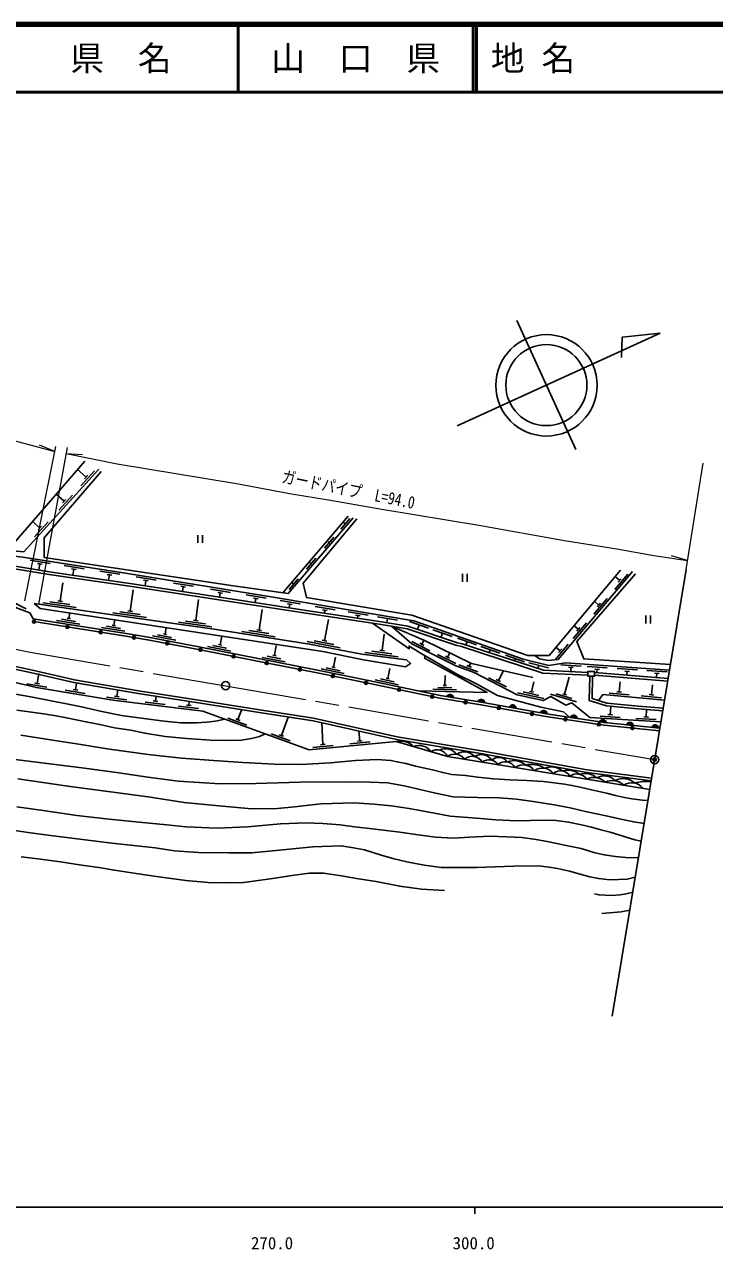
# Model space of a CAD drawing. Units: millimetres at full size, sheet at 1:1000; details may follow other scales. Extents: x 40000 to 680000, y 20000 to 380000.
# Drawn here: x 301354 to 403491, y 198715 to 380000 of the extents above; entities that cross this region are included whole.
import ezdxf
from ezdxf.enums import TextEntityAlignment as Align

# ---------------------------------------------------------------- set-up
doc = ezdxf.new("R2010")
doc.units = ezdxf.units.MM
doc.header["$LTSCALE"] = 1000
doc.header["$PDMODE"] = 32
doc.header["$PDSIZE"] = 500
doc.linetypes.add('CHAIN', pattern=[18.5, 12, -1.5, 3.5, -1.5])
for name, color, linetype, lineweight in [('M-BGD', 7, 'Continuous', 25), ('M-BMK', 2, 'CHAIN', 13), ('M-BMK-OTRS', 5, 'Continuous', 25), ('M-BMK-SRVR', 3, 'Continuous', 25), ('M-STR-HTXT', 7, 'Continuous', 13), ('M-TTL', 2, 'Continuous', 140), ('M-TTL-BAND', 7, 'Continuous', 25), ('M-TTL-LINE', 7, 'Continuous', 50)]:
    doc.layers.add(name, color=color, linetype=linetype, lineweight=lineweight)
doc.layers.add('M-OTRS', color=6, linetype='Continuous')
doc.layers.add('M-TTL-TXT', color=7, linetype='Continuous')
doc.styles.add('ＭＳ ゴシック', font='')
doc.styles.get('ＭＳ ゴシック').set_extended_font_data('MS Gothic')

msp = doc.modelspace()

# ---------------------------------------------------------------- hatches: boundary and pattern name
at = {"layer": 'M-BGD'}
for points in [[(363868, 280532, -0.82183), (364847, 280377)], [(368480, 279806, -0.82183), (369458, 279652)], [(373143, 278984, -0.82183), (374118, 278809)], [(377729, 278165, -0.82183), (378705, 277991)], [(382178, 277463, -0.82183), (383157, 277314)], [(386491, 276805, -0.82183), (387470, 276655)], [(390461, 276372, -0.82183), (391446, 276274)], [(394232, 275998, -0.82183), (395217, 275900)]]:
    msp.add_hatch(color=256, dxfattribs=at).paths.add_polyline_path(points)

# ---------------------------------------------------------------- linework, layer by layer
for p, q in [((310479, 313032), (309209, 314131)), ((309693, 311720), (311709, 313942)), ((310244, 312773), (310714, 313292)), ((307235, 309457), (306051, 310481)), ((306450, 308144), (308465, 310366)), ((307000, 309198), (307471, 309716)), ((303635, 305488), (302569, 306456)), ((302849, 304176), (304865, 306398)), ((339580, 295896), (349267, 307217)), ((348167, 305302), (349533, 306897)), ((303400, 305229), (303870, 305747)), ((348850, 306100), (348539, 306366)), ((327027, 304452), (327027, 303279)), ((327727, 304452), (327727, 303279)), ((345775, 302512), (347142, 304107)), ((346459, 303309), (346150, 303574)), ((343114, 299406), (344480, 301001)), ((305143, 300248), (302178, 300710)), ((303960, 300129), (303268, 300237)), ((303614, 300183), (303472, 299271)), ((310186, 299460), (307222, 299923)), ((309004, 299341), (308312, 299449)), ((308658, 299395), (308520, 298508)), ((343797, 300204), (343490, 300466)), ((306638, 294659), (307036, 297397)), ((315460, 298637), (312495, 299100)), ((314277, 298518), (313585, 298626)), ((313931, 298572), (313802, 297746)), ((320850, 297762), (317889, 298247)), ((319666, 297652), (318975, 297765)), ((319321, 297709), (319196, 296948)), ((326368, 296858), (323408, 297343)), ((340517, 296377), (341884, 297972)), ((341201, 297174), (340896, 297435)), ((366179, 298706), (366179, 297533)), ((366879, 298706), (366879, 297533)), ((388726, 296382), (390668, 298668)), ((389468, 297719), (388772, 298311)), ((389241, 297453), (389695, 297986)), ((297135, 295772), (301601, 293523)), ((317008, 293174), (317456, 296359)), ((325185, 296748), (324494, 296861)), ((324840, 296804), (324730, 296094)), ((331831, 295963), (328870, 296448)), ((330647, 295853), (329956, 295966)), ((330302, 295909), (330200, 295249)), ((337141, 295093), (334180, 295578)), ((304078, 294425), (309026, 293705)), ((305110, 294578), (308079, 294146)), ((306292, 294709), (306984, 294608)), ((326709, 291810), (327120, 294924)), ((335957, 294982), (335266, 295096)), ((335612, 295039), (335512, 294429)), ((342165, 294257), (339206, 294752)), ((340982, 294151), (340291, 294266)), ((340636, 294209), (340554, 293664)), ((347349, 293389), (344390, 293885)), ((385645, 292756), (387588, 295042)), ((386388, 294093), (385712, 294659)), ((386161, 293826), (386615, 294360)), ((306832, 291996), (308906, 291667)), ((307674, 292166), (308158, 292090)), ((307916, 292128), (308043, 292931)), ((314449, 292928), (319401, 292232)), ((314593, 291071), (314726, 291911)), ((315481, 293086), (318452, 292668)), ((316662, 293223), (317355, 293126)), ((336080, 290386), (336557, 293431)), ((346165, 293283), (345475, 293399)), ((345746, 288802), (346344, 291944)), ((345820, 293341), (345751, 292880)), ((352227, 292573), (349269, 293068)), ((351044, 292467), (350353, 292582)), ((350699, 292525), (350635, 292146)), ((356577, 291845), (353618, 292340)), ((355097, 292093), (354998, 291501)), ((393323, 292552), (393323, 291378)), ((394023, 292552), (394023, 291378)), ((306093, 291809), (309550, 291262)), ((312771, 290752), (316228, 290204)), ((313509, 290939), (315583, 290610)), ((314351, 291109), (314835, 291032)), ((322153, 289792), (322335, 290750)), ((324150, 291564), (329101, 290867)), ((325182, 291722), (328153, 291304)), ((326362, 291858), (327056, 291761)), ((333517, 290181), (338456, 289406)), ((334551, 290322), (337515, 289857)), ((335734, 290440), (336425, 290332)), ((361166, 290667), (358334, 291659)), ((359750, 291163), (359552, 290597)), ((364643, 289449), (361811, 290441)), ((382590, 289159), (384533, 291446)), ((383333, 290497), (382686, 291046)), ((383106, 290230), (383559, 290763)), ((320322, 289529), (323761, 288877)), ((321066, 289694), (323129, 289302)), ((321913, 289838), (322394, 289747)), ((330059, 288259), (330539, 288162)), ((330299, 288210), (330558, 289495)), ((343178, 288679), (348090, 287745)), ((344217, 288787), (347164, 288227)), ((345403, 288867), (346090, 288736)), ((354280, 287343), (354601, 289770)), ((358687, 288671), (361371, 287329)), ((359850, 288425), (360476, 288112)), ((360163, 288268), (360474, 288876)), ((363227, 289945), (363029, 289379)), ((368272, 288178), (365440, 289169)), ((366856, 288674), (366679, 288170)), ((379902, 285994), (381844, 288281)), ((328465, 287969), (331895, 287276)), ((329210, 288124), (331269, 287709)), ((337255, 286509), (339316, 286107)), ((338102, 286649), (338583, 286556)), ((338343, 286602), (338629, 288075)), ((351723, 287077), (356680, 286421)), ((352754, 287243), (355728, 286849)), ((353933, 287389), (354627, 287298)), ((362498, 286766), (365181, 285425)), ((363661, 286520), (364287, 286207)), ((363974, 286364), (364297, 287011)), ((371718, 286970), (368887, 287962)), ((370302, 287466), (370152, 287037)), ((375383, 285686), (372552, 286678)), ((380644, 287332), (380019, 287863)), ((380418, 287065), (380871, 287598)), ((336510, 286348), (339946, 285679)), ((345254, 284640), (348684, 283942)), ((346000, 284794), (348058, 284375)), ((346849, 284928), (347329, 284830)), ((347089, 284879), (347388, 286349)), ((355115, 283231), (355422, 284699)), ((365661, 285228), (368479, 284200)), ((366844, 285116), (367501, 284876)), ((367173, 284996), (367362, 285515)), ((373967, 286182), (373844, 285832)), ((378919, 284818), (376011, 285557)), ((377465, 285188), (377339, 284691)), ((383751, 285052), (380758, 285255)), ((382583, 284831), (381885, 284878)), ((382234, 284854), (382203, 284229)), ((387618, 284789), (384625, 284993)), ((392088, 284486), (389094, 284689)), ((303227, 282474), (303472, 283954)), ((353280, 283001), (356706, 282285)), ((354026, 283152), (356082, 282722)), ((354875, 283281), (355355, 283181)), ((363584, 282180), (363620, 283679)), ((370035, 283334), (372702, 281959)), ((371195, 283073), (371817, 282752)), ((371506, 282913), (372193, 284246)), ((381294, 280886), (382001, 283432)), ((385744, 284106), (396626, 283240)), ((385744, 283704), (396560, 282844)), ((386451, 284568), (385752, 284615)), ((386101, 284592), (386067, 284080)), ((390920, 284264), (390221, 284312)), ((390571, 284288), (390526, 283725)), ((396469, 284188), (393476, 284391)), ((395301, 283966), (394603, 284014)), ((394952, 283990), (394910, 283376)), ((301699, 282422), (304659, 281934)), ((302882, 282531), (303573, 282417)), ((307360, 281488), (310320, 280999)), ((308544, 281596), (309234, 281482)), ((308889, 281539), (309055, 282548)), ((315040, 280546), (315159, 281515)), ((361820, 281622), (365319, 281538)), ((362527, 281905), (364627, 281855)), ((363339, 282186), (363829, 282174)), ((374320, 281103), (378224, 280233)), ((375166, 281222), (377508, 280700)), ((376129, 281315), (376676, 281193)), ((376402, 281254), (376729, 282718)), ((387878, 281070), (390866, 280800)), ((389051, 281265), (389748, 281202)), ((389399, 281234), (389535, 282728)), ((394168, 280802), (394303, 282296)), ((313514, 280431), (316492, 280065)), ((314692, 280588), (315387, 280503)), ((319207, 279731), (322184, 279365)), ((320385, 279889), (321079, 279803)), ((320732, 279846), (320824, 280595)), ((325316, 279282), (326011, 279197)), ((325664, 279240), (325737, 279836)), ((363868, 280532), (364847, 280377)), ((368480, 279806), (369458, 279652)), ((379206, 280881), (383039, 279740)), ((380058, 280940), (382358, 280256)), ((381025, 280966), (381562, 280806)), ((392647, 280638), (395635, 280368)), ((393819, 280833), (394516, 280770)), ((324138, 279125), (327116, 278759)), ((332946, 277127), (333459, 278536)), ((339387, 274783), (340401, 277516)), ((373143, 278984), (374118, 278809)), ((377729, 278165), (378705, 277991)), ((382178, 277463), (383157, 277314)), ((386546, 277635), (389540, 277457)), ((387711, 277866), (388410, 277825)), ((388061, 277846), (388135, 279100)), ((393017, 277551), (393716, 277510)), ((393367, 277531), (393432, 278635)), ((331434, 277358), (334253, 276332)), ((332617, 277247), (333275, 277007)), ((345500, 273442), (345387, 276642)), ((386491, 276805), (387470, 276655)), ((390461, 276372), (391446, 276274)), ((391851, 277320), (394846, 277142)), ((394232, 275998), (395217, 275900)), ((337875, 275014), (340694, 273988)), ((339058, 274902), (339716, 274663)), ((349511, 273533), (352497, 273825)), ((350626, 273943), (351323, 274012)), ((350975, 273978), (350832, 275434)), ((344036, 272998), (347022, 273290)), ((345151, 273408), (345848, 273476))]:
    msp.add_line(p, q, dxfattribs=at)
for points in [[(227020, 332911), (217550, 321101), (227039, 317365), (230936, 317288), (233466, 317043), (238181, 316309), (243469, 315187), (254575, 312241), (257789, 311013), (273661, 306665), (281185, 304810), (292927, 302375), (295495, 301801), (301084, 301185), (316620, 298759), (338737, 295135), (359000, 291743), (375147, 286087), (378953, 285119), (381437, 285510), (396828, 284464)], [(384744, 283705), (378081, 284028), (365913, 287999), (365339, 288086), (358019, 290580), (353863, 291257), (342359, 292986), (335323, 294053), (317248, 296844), (305290, 298570), (299558, 299503), (296045, 300780), (290266, 301728), (281737, 303444), (273010, 305207), (269686, 306154), (261329, 308381), (255544, 310063), (252966, 311361), (244954, 313222), (234302, 315727), (226172, 316465), (194373, 327806)], [(267000, 325837), (257318, 314461), (257446, 311943), (274427, 306932), (285212, 304639), (297348, 302297), (301262, 301979), (312337, 314187)], [(384744, 284105), (378154, 284425), (366005, 288390), (365435, 288476), (358116, 290970), (353924, 291652), (342419, 293381), (335384, 294448), (317307, 297240), (305351, 298965), (299660, 299892), (296147, 301169), (290338, 302122), (281816, 303836), (273105, 305596), (269792, 306540), (261437, 308766), (255691, 310437), (253104, 311740), (245045, 313611), (234366, 316123), (226258, 316859), (215574, 320669)], [(302640, 292052), (302121, 292913), (298719, 294236), (293347, 298948), (283587, 301252), (278910, 302719), (268021, 305115), (264986, 305990), (261785, 306985), (255966, 308858), (249855, 310600), (244850, 312083), (238541, 313874), (235059, 314543), (233294, 314763), (227826, 314979), (216075, 318892), (215633, 314681), (210399, 312210), (200343, 308969), (198298, 306329)], [(295949, 302566), (299530, 302943), (310296, 315389)], [(312719, 313853), (304277, 304026), (304277, 301140), (332292, 296943), (340400, 295779), (349992, 306971)], [(389573, 299268), (378993, 286638), (375838, 286638), (358683, 292600), (343086, 295223), (342615, 297333), (350552, 306864)], [(376897, 286638), (377587, 286122), (378868, 285875), (380344, 286051), (391370, 299031)], [(396962, 285270), (384148, 286117), (383106, 288710), (391820, 298696)], [(395409, 275881), (387219, 276694), (378604, 278009), (368969, 279729), (362912, 280682), (352288, 282902), (344495, 284488), (335922, 286157), (327170, 287924), (319649, 289352), (316400, 289873), (302640, 292052)], [(271594, 291414), (276137, 289369), (283905, 286850), (296162, 283527), (303130, 281882), (314453, 280013), (327755, 278378), (343507, 272645), (356363, 273901)], [(395344, 275485), (387169, 276297), (378539, 277614), (368903, 279334), (362840, 280288), (352207, 282510), (344417, 284096), (335844, 285764), (327094, 287532), (319580, 288958), (316337, 289478), (302749, 291630)], [(382020, 277487), (381130, 278282), (377759, 278965), (371374, 280723), (368273, 282442), (365448, 283788), (360639, 286583), (358281, 288023), (358281, 287589), (352860, 291408)], [(395561, 276799), (385017, 277425), (382378, 279621), (381486, 279294), (379275, 280557), (378124, 279948), (374289, 280803), (367933, 284080), (365225, 285067), (358694, 288332), (355689, 290960)], [(355689, 290960), (360474, 288876), (367500, 285448), (376591, 283373)], [(360639, 286583), (360571, 286246), (369834, 281131), (359599, 281374)], [(295085, 285644), (302429, 284073), (308665, 282614), (318178, 281003), (327399, 279580), (335771, 278251), (344062, 276935), (356425, 274194), (369159, 272073), (384571, 269321), (394120, 268084)], [(295171, 286035), (302517, 284463), (308744, 283007), (318242, 281398), (327460, 279975), (335833, 278646), (344136, 277329), (356501, 274587), (369227, 272467), (384632, 269716), (394185, 268479)], [(385044, 283555), (384961, 279944), (387479, 279159), (392215, 278731), (395833, 278446)], [(385444, 283555), (385368, 280236), (387558, 279554), (392248, 279129), (395899, 278842)], [(299787, 280961), (302552, 280435), (305054, 279941), (307830, 279426), (309804, 279042), (312820, 278325), (315727, 277755), (318997, 277305), (322014, 276911), (324483, 276658), (326883, 276659), (328310, 276746), (329604, 276878), (331031, 277186)], [(386311, 279942), (386968, 280851), (396094, 280025)], [(336966, 275025), (336132, 274630), (334969, 274334), (333466, 274092), (331853, 274026), (328869, 274081), (325374, 274355), (322170, 274651), (319164, 275123), (317080, 275550), (314692, 275935), (312487, 276385), (310687, 276757), (309009, 277097), (307549, 277372), (306057, 277679), (304510, 277931), (302023, 278280), (300237, 278534)], [(300808, 274847), (305191, 274125), (309706, 273436), (313596, 272829), (319667, 271988), (324608, 271413), (329319, 271102), (333653, 270790), (338361, 270559), (342301, 270476), (346651, 270723), (350346, 271099), (353549, 271248), (355586, 271100), (356535, 270900), (357801, 270615), (359215, 270267), (360365, 270014), (361731, 269683), (363261, 269283), (364591, 269030), (366627, 268871), (368431, 268618), (370770, 268386), (373186, 268227), (375708, 268111), (378166, 267985), (381307, 267594), (382372, 267393), (383607, 267130), (385306, 266760), (387490, 266223), (388851, 265896), (390153, 265609), (391229, 265430), (392854, 265187), (393640, 265186)], [(356363, 273901), (363961, 271690), (381826, 268779), (393904, 266782)], [(393076, 261777), (391537, 261991), (389620, 262376), (387432, 262886), (384601, 263486), (382121, 264066), (379751, 264522), (376987, 264942), (374180, 265337), (371600, 265534), (368392, 265608), (364805, 265708), (362213, 266226), (359659, 266818), (357573, 267336), (355105, 267756), (352550, 267867), (348887, 267944), (342173, 267870), (335608, 267673), (330342, 267620), (324090, 268040), (319628, 268633), (315311, 269272), (310218, 269929), (302325, 270916), (296017, 271707)], [(300386, 268356), (307790, 267290), (314097, 266438), (319673, 265707), (324975, 264884), (330673, 264336), (334995, 263941), (338797, 263966), (341331, 264222), (345223, 264644), (350083, 264799), (353079, 264633), (355639, 264351), (358289, 263967), (362035, 263310), (364339, 262862), (368884, 262504), (371133, 262325), (374218, 262171), (378289, 262261), (380042, 262209), (381886, 261966), (383793, 261557), (385265, 261211), (386673, 260815), (388056, 260482), (390267, 259762), (391675, 259340), (392638, 259128)], [(392234, 256683), (390344, 256742), (388833, 256896), (387156, 257101), (385620, 257484), (383751, 258035), (381540, 258508), (378967, 259033), (377072, 259391), (374986, 259698), (372720, 259801), (370275, 259865), (367250, 259740), (364869, 259586), (362191, 259720), (359646, 260079), (356895, 260458), (352864, 260972), (350226, 261280), (348081, 261536), (345536, 261762), (343063, 261854), (339236, 261692), (334361, 261282), (329887, 261087), (325219, 261261), (322428, 261558), (318333, 261948), (313894, 262384), (309094, 262946), (304475, 263608), (300237, 264231)], [(299250, 260833), (302253, 260361), (305606, 259950), (310336, 259355), (314270, 258847), (317986, 258472), (320673, 258157), (323565, 257731), (327124, 257453), (331578, 257404), (335016, 257429), (339101, 257797), (344045, 258319), (348206, 258457), (350064, 258181), (351701, 257855), (353980, 257106), (355859, 256590), (357963, 256103), (360534, 255577), (363046, 255246), (368266, 255266), (373798, 255461), (377454, 255517), (379006, 255309), (380230, 255078), (382037, 254707), (383593, 254265), (385018, 253844), (386303, 253613), (388019, 253443), (390563, 253542), (391165, 253673), (391760, 253816)], [(363520, 251828), (360109, 252052), (356908, 252483), (353408, 253153), (350802, 253555), (348286, 254002), (345623, 254422), (343493, 254407), (340962, 254049), (338043, 253603), (335259, 253201), (333791, 253036), (331378, 252991), (328519, 253036), (325243, 253304), (321247, 253870), (317896, 254361), (314665, 254838), (312379, 255227), (309490, 255643), (306661, 256090), (303742, 256477), (300883, 256849)], [(391394, 251605), (390426, 251351), (389544, 251213), (388194, 251125), (386399, 251191), (385721, 251351)], [(390954, 248945), (389695, 248708), (386801, 248435)]]:
    msp.add_lwpolyline(points, dxfattribs=at)
for points in [[(302782, 294310), (303680, 293596), (345500, 287215), (351534, 285983), (357771, 284964), (358506, 285424), (357901, 285957), (351295, 286830), (343557, 288302), (329437, 290517), (311970, 292974)], [(384744, 283555), (385744, 283555), (385744, 284255), (384744, 284255)]]:
    msp.add_lwpolyline(points, close=True, dxfattribs=at)
for centre in [(302749, 291630), (307688, 290848), (312626, 290066), (317565, 289281), (322487, 288406), (327398, 287470), (332299, 286480), (337202, 285500), (342110, 284545), (347014, 283567), (351913, 282570), (356808, 281549), (361702, 280526), (366631, 279692), (371561, 278860), (376483, 277981), (381417, 277175), (386360, 276420), (391330, 275884)]:
    msp.add_circle(centre, 225, dxfattribs=at)
for centre, radius, start, end in [((364342, 280358), 505, 2.22627, 159.88446), ((368954, 279632), 505, 2.22627, 159.88446), ((373613, 278800), 505, 1.0489, 158.70709), ((378200, 277981), 505, 1.0489, 158.70709), ((382653, 277292), 505, 2.49262, 160.15081), ((386966, 276633), 505, 2.49262, 160.15081), ((390944, 276226), 505, 5.50276, 163.16095), ((394715, 275851), 505, 5.50276, 163.16095), ((357093, 271440), 2513, 43.00449, 104.54614), ((359751, 271115), 2198, 35.61529, 111.93534), ((362442, 270987), 1674, 24.84502, 122.70561), ((363627, 270538), 2269, 40.34307, 112.68053), ((365018, 270267), 1773, 34.89623, 126.59445), ((366487, 270382), 1980, 40.48432, 124.82345), ((368984, 270082), 1869, 34.18332, 122.00549), ((367623, 269933), 1773, 30.97958, 130.5111), ((370113, 269650), 1540, 32.4468, 129.04386), ((371566, 269982), 1548, 35.595, 132.01468), ((372528, 269259), 1651, 28.97746, 132.51322), ((373796, 268373), 2691, 48.98357, 111.1653), ((375170, 268372), 2069, 36.09741, 125.39327), ((376405, 266998), 3509, 57.30934, 103.90328), ((379283, 267332), 2797, 52.04084, 110.55353), ((378015, 267973), 1999, 35.56321, 125.92747), ((380708, 268027), 1539, 27.53438, 133.92872), ((381772, 266691), 2949, 52.74625, 105.11285), ((383131, 267321), 1769, 34.48186, 126.737), ((384340, 266443), 2711, 50.31159, 106.78881), ((385635, 266234), 2336, 44.61984, 116.59901), ((387140, 266643), 2168, 41.67941, 119.57198), ((389995, 265853), 2551, 47.43915, 118.98099), ((388354, 265716), 2403, 45.13707, 116.08179), ((391238, 265690), 2099, 36.72069, 124.49817), ((393682, 260401), 7589, 86.83005, 104.97887)]:
    msp.add_arc(centre, radius, start, end, dxfattribs=at)
at = {"layer": 'M-BMK'}
msp.add_lwpolyline([(133903, 291216), (170217, 297509), (209098, 304392), (215377, 305566), (221191, 306062), (225127, 305927), (228993, 305646), (232947, 304889), (238109, 303524), (268230, 295774), (295644, 288448), (302176, 287090), (331122, 282153), (394636, 271208)], dxfattribs=at)
at = {"layer": 'M-BMK-OTRS'}
msp.add_line((388356, 233235), (399289, 299344), dxfattribs=at)
at = {"layer": 'M-BMK-SRVR'}
for p, q in [((374243, 336193), (382957, 317086)), ((365407, 320623), (395459, 334328)), ((389822, 333742), (389710, 330744)), ((395459, 334328), (389822, 333742))]:
    msp.add_line(p, q, dxfattribs=at)
for centre, radius in [((378618, 326601), 7500), ((378600, 326639), 6000), ((331122, 282153), 600), ((394636, 271208), 600)]:
    msp.add_circle(centre, radius, dxfattribs=at)
at = {"layer": 'M-OTRS'}
msp.add_point((394636, 271208), dxfattribs=at)
at = {"layer": 'M-STR-HTXT'}
for p, q in [((301420, 294724), (306003, 317556)), ((307663, 317377), (303405, 294219)), ((305850, 316793), (303593, 317758)), ((307507, 316526), (309958, 316382)), ((399289, 299344), (401792, 315062)), ((399503, 300684), (397148, 301378))]:
    msp.add_line(p, q, dxfattribs=at)
for points in [[(200992, 333668), (207748, 334537), (214146, 335157), (218684, 335668), (225261, 335921), (229497, 335921), (235209, 335305), (242526, 333900), (247486, 332538), (266152, 327475), (270097, 326517), (278916, 324066), (294399, 319892), (305850, 316793)], [(307507, 316526), (315081, 315005), (332739, 312093), (340892, 310566), (346361, 309653), (354254, 308296), (368598, 305901), (381296, 303645), (389056, 302407), (394519, 301421), (399503, 300684)]]:
    msp.add_lwpolyline(points, dxfattribs=at)
at = {"layer": 'M-TTL'}
msp.add_line((680000, 380000), (40000, 380000), dxfattribs=at)
at = {"layer": 'M-TTL-BAND'}
for p, q in [((40000, 205000), (579000, 205000)), ((368000, 205000), (368000, 204000))]:
    msp.add_line(p, q, dxfattribs=at)
at = {"layer": 'M-TTL-LINE'}
for p, q in [((333000, 380000), (333000, 370000)), ((367750, 380000), (367750, 370000)), ((368250, 380000), (368250, 370000)), ((40000, 370000), (680000, 370000))]:
    msp.add_line(p, q, dxfattribs=at)

# ---------------------------------------------------------------- texts
at = {"layer": 'M-STR-HTXT', "style": 'ＭＳ ゴシック', "width": 0.8}
msp.add_text('ガードパイプ\u3000L=94.0', height=1833, rotation=348.598, dxfattribs=at).set_placement((349020, 309736), align=Align.BOTTOM_CENTER)
at = {"layer": 'M-TTL-BAND', "style": 'ＭＳ ゴシック'}
for s, p in [('270.0', (338000, 198195)), ('300.0', (367844, 198195))]:
    msp.add_text(s, height=1833, dxfattribs=at).set_placement(p, align=Align.BOTTOM_CENTER)
at = {"layer": 'M-TTL-TXT', "style": 'ＭＳ ゴシック'}
for s, p in [('県\u3000名', (315625, 375000)), ('山\u3000口\u3000県', (350375, 375000))]:
    msp.add_text(s, height=3666, dxfattribs=at).set_placement(p, align=Align.MIDDLE_CENTER)
msp.add_text('地 名', height=3666, dxfattribs=at).set_placement((370380, 375000), align=Align.MIDDLE_LEFT)

doc.saveas('drawing.dxf')
